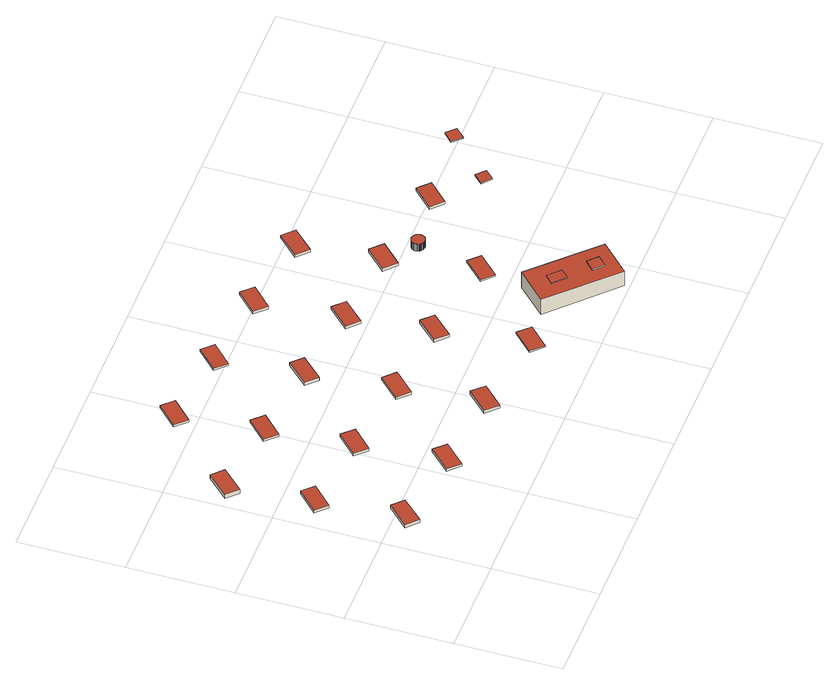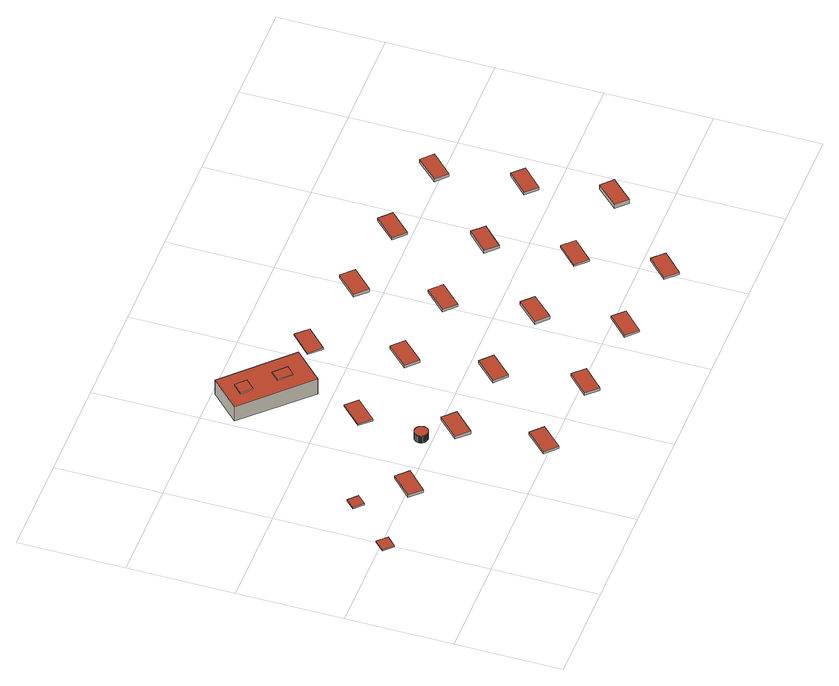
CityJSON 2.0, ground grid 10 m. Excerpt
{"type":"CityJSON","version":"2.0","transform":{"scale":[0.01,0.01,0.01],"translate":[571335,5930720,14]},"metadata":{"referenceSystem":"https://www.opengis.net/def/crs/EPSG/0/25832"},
"CityObjects":{
"building1":{"type":"Building","attributes":{"Grundfläche 2D":"11130.910381","Grundhöhe NN":"5.009"},"children":["building1-1","building1-2","building1-3","building1-4","building1-5","building1-6","building1-7","building1-8","building1-9","building1-10","building1-11","building1-12","building1-13","building1-14","building1-15","building1-16","building1-17","building1-18","building1-19","building1-20","building1-21","building1-22","building1-23","building1-24"],"geometry":[{"type":"MultiSurface","lod":"3","boundaries":[[[0,1,2,3,4,5]],[[5,6,7,0]],[[3,8,9,6,5,4],[10,11,12,13],[14,15,16,17]],[[18,19,7,6,9,8]],[[8,3,2,18]]],"semantics":{"surfaces":[{"type":"WallSurface"},{"type":"RoofSurface"}],"values":[0,0,1,0,0]}}]},
"building1-1":{"type":"BuildingInstallation","parents":["building1"],"geometry":[{"type":"MultiSurface","lod":"3","boundaries":[[[20,21,22,23]],[[23,22,24,25]],[[20,23,25,26]],[[21,20,26,27]],[[22,21,27,24]]],"semantics":{"surfaces":[{"type":"RoofSurface"},{"type":"WallSurface"}],"values":[0,1,1,1,1]}}]},
"building1-2":{"type":"BuildingInstallation","parents":["building1"],"geometry":[{"type":"MultiSurface","lod":"3","boundaries":[[[28,29,30,31]],[[31,30,32,33]],[[28,31,33,34]],[[29,28,34,35]],[[30,29,35,32]]],"semantics":{"surfaces":[{"type":"RoofSurface"},{"type":"WallSurface"}],"values":[0,1,1,1,1]}}]},
"building1-3":{"type":"BuildingInstallation","parents":["building1"],"geometry":[{"type":"MultiSurface","lod":"3","boundaries":[[[36,37,38,39]],[[39,38,40,41]],[[36,39,41,42]],[[37,36,42,43]],[[38,37,43,40]]],"semantics":{"surfaces":[{"type":"RoofSurface"},{"type":"WallSurface"}],"values":[0,1,1,1,1]}}]},
"building1-4":{"type":"BuildingInstallation","parents":["building1"],"geometry":[{"type":"MultiSurface","lod":"3","boundaries":[[[44,45,46,47]],[[47,46,48,49]],[[44,47,49,50]],[[45,44,50,51]],[[46,45,51,48]]],"semantics":{"surfaces":[{"type":"RoofSurface"},{"type":"WallSurface"}],"values":[0,1,1,1,1]}}]},
"building1-5":{"type":"BuildingInstallation","parents":["building1"],"geometry":[{"type":"MultiSurface","lod":"3","boundaries":[[[52,53,54,55]],[[55,54,56,57]],[[52,55,57,58]],[[53,52,58,59]],[[54,53,59,56]]],"semantics":{"surfaces":[{"type":"RoofSurface"},{"type":"WallSurface"}],"values":[0,1,1,1,1]}}]},
"building1-6":{"type":"BuildingInstallation","parents":["building1"],"geometry":[{"type":"MultiSurface","lod":"3","boundaries":[[[60,61,62,63]],[[63,62,64,65]],[[60,63,65,66]],[[61,60,66,67]],[[62,61,67,64]]],"semantics":{"surfaces":[{"type":"RoofSurface"},{"type":"WallSurface"}],"values":[0,1,1,1,1]}}]},
"building1-7":{"type":"BuildingInstallation","parents":["building1"],"geometry":[{"type":"MultiSurface","lod":"3","boundaries":[[[68,69,70,71]],[[71,70,72,73]],[[68,71,73,74]],[[69,68,74,75]],[[70,69,75,72]]],"semantics":{"surfaces":[{"type":"RoofSurface"},{"type":"WallSurface"}],"values":[0,1,1,1,1]}}]},
"building1-8":{"type":"BuildingInstallation","parents":["building1"],"geometry":[{"type":"MultiSurface","lod":"3","boundaries":[[[76,77,78,79]],[[79,78,80,81]],[[76,79,81,82]],[[77,76,82,83]],[[78,77,83,80]]],"semantics":{"surfaces":[{"type":"RoofSurface"},{"type":"WallSurface"}],"values":[0,1,1,1,1]}}]},
"building1-9":{"type":"BuildingInstallation","parents":["building1"],"geometry":[{"type":"MultiSurface","lod":"3","boundaries":[[[84,85,86,87]],[[87,86,88,89]],[[84,87,89,90]],[[85,84,90,91]],[[86,85,91,88]]],"semantics":{"surfaces":[{"type":"RoofSurface"},{"type":"WallSurface"}],"values":[0,1,1,1,1]}}]},
"building1-10":{"type":"BuildingInstallation","parents":["building1"],"geometry":[{"type":"MultiSurface","lod":"3","boundaries":[[[92,93,94,95]],[[95,94,96,97]],[[92,95,97,98]],[[93,92,98,99]],[[94,93,99,96]]],"semantics":{"surfaces":[{"type":"RoofSurface"},{"type":"WallSurface"}],"values":[0,1,1,1,1]}}]},
"building1-11":{"type":"BuildingInstallation","parents":["building1"],"geometry":[{"type":"MultiSurface","lod":"3","boundaries":[[[100,101,102,103]],[[103,102,104,105]],[[100,103,105,106]],[[101,100,106,107]],[[102,101,107,104]]],"semantics":{"surfaces":[{"type":"RoofSurface"},{"type":"WallSurface"}],"values":[0,1,1,1,1]}}]},
"building1-12":{"type":"BuildingInstallation","parents":["building1"],"geometry":[{"type":"MultiSurface","lod":"3","boundaries":[[[108,109,110,111]],[[111,110,112,113]],[[108,111,113,114]],[[109,108,114,115]],[[110,109,115,112]]],"semantics":{"surfaces":[{"type":"RoofSurface"},{"type":"WallSurface"}],"values":[0,1,1,1,1]}}]},
"building1-13":{"type":"BuildingInstallation","parents":["building1"],"geometry":[{"type":"MultiSurface","lod":"3","boundaries":[[[116,117,118,119]],[[119,118,120,121]],[[116,119,121,122]],[[117,116,122,123]],[[118,117,123,120]]],"semantics":{"surfaces":[{"type":"RoofSurface"},{"type":"WallSurface"}],"values":[0,1,1,1,1]}}]},
"building1-14":{"type":"BuildingInstallation","parents":["building1"],"geometry":[{"type":"MultiSurface","lod":"3","boundaries":[[[124,125,126,127]],[[127,126,128,129]],[[124,127,129,130]],[[125,124,130,131]],[[126,125,131,128]]],"semantics":{"surfaces":[{"type":"RoofSurface"},{"type":"WallSurface"}],"values":[0,1,1,1,1]}}]},
"building1-15":{"type":"BuildingInstallation","parents":["building1"],"geometry":[{"type":"MultiSurface","lod":"3","boundaries":[[[132,133,134,135]],[[135,134,136,137]],[[132,135,137,138]],[[133,132,138,139]],[[134,133,139,136]]],"semantics":{"surfaces":[{"type":"RoofSurface"},{"type":"WallSurface"}],"values":[0,1,1,1,1]}}]},
"building1-16":{"type":"BuildingInstallation","parents":["building1"],"geometry":[{"type":"MultiSurface","lod":"3","boundaries":[[[140,141,142,143]],[[141,140,11,10]],[[143,142,13,12]],[[140,143,12,11]],[[142,141,10,13]]],"semantics":{"surfaces":[{"type":"RoofSurface"},{"type":"WallSurface"}],"values":[0,1,1,1,1]}}]},
"building1-17":{"type":"BuildingInstallation","parents":["building1"],"geometry":[{"type":"MultiSurface","lod":"3","boundaries":[[[144,145,146,147]],[[144,147,17,16]],[[147,146,14,17]],[[145,144,16,15]],[[146,145,15,14]]],"semantics":{"surfaces":[{"type":"RoofSurface"},{"type":"WallSurface"}],"values":[0,1,1,1,1]}}]},
"building1-18":{"type":"BuildingInstallation","parents":["building1"],"geometry":[{"type":"MultiSurface","lod":"3","boundaries":[[[148,149,150,151]],[[151,150,152,153]],[[148,151,153,154]],[[149,148,154,155]],[[150,149,155,152]]],"semantics":{"surfaces":[{"type":"RoofSurface"},{"type":"WallSurface"}],"values":[0,1,1,1,1]}}]},
"building1-19":{"type":"BuildingInstallation","parents":["building1"],"geometry":[{"type":"MultiSurface","lod":"3","boundaries":[[[156,157,158,159]],[[159,158,160,161]],[[156,159,161,162]],[[157,156,162,163]],[[158,157,163,160]]],"semantics":{"surfaces":[{"type":"RoofSurface"},{"type":"WallSurface"}],"values":[0,1,1,1,1]}}]},
"building1-20":{"type":"BuildingInstallation","parents":["building1"],"geometry":[{"type":"MultiSurface","lod":"3","boundaries":[[[164,165,166,167]],[[167,166,168,169]],[[164,167,169,170]],[[165,164,170,171]],[[166,165,171,168]]],"semantics":{"surfaces":[{"type":"RoofSurface"},{"type":"WallSurface"}],"values":[0,1,1,1,1]}}]},
"building1-21":{"type":"BuildingInstallation","parents":["building1"],"geometry":[{"type":"MultiSurface","lod":"3","boundaries":[[[172,173,174,175,176,177,178,179,180,181,182,183,184,185,186,187,188,189,190,191,192,193,194,195,196,197,198,199,200,201,202,203,204,205,206,207,208,209,210,211,212,213,214,215,216,217,218,219,220,221,222,223,224,225,226,227,228,229,230,231,232,233,234,235,236,237,238,239,240,241,242,243,244,245,246,247,248,249,250,251,252,253,254,255,256,257,258,259,260,261,262,263,264,265,266,267,268,269,270,271,272,273,274,275,276,277,278,279,280,281,282,283,284,285,286,287,288,289,290,291,292,293,294,295,296,297,298,299,300,301,302,303,304,305,306,307,308,309,310,311,312,313,314,315,316,317,318,319,320,321,322,323,324,325,326,327,328]],[[172,329,330,331,332,175,174,173]],[[332,333,176,175]],[[333,334,177,176]],[[334,335,178,177]],[[335,336,179,178]],[[337,338,315,314]],[[338,339,316,315]],[[339,340,317,316]],[[340,341,318,317]],[[341,342,319,318]],[[342,343,320,319]],[[343,344,345,322,321,320]],[[345,346,347,324,323,322]],[[347,348,325,324]],[[348,349,326,325]],[[349,350,327,326]],[[350,351,328,327]],[[351,329,172,328]],[[336,352,180,179]],[[352,353,181,180]],[[353,354,182,181]],[[354,355,183,182]],[[355,356,184,183]],[[356,357,185,184]],[[357,358,186,185]],[[358,359,187,186]],[[359,360,188,187]],[[360,361,189,188]],[[361,362,190,189]],[[362,363,191,190]],[[363,364,192,191]],[[364,365,193,192]],[[365,366,194,193]],[[366,367,195,194]],[[367,368,196,195]],[[368,369,197,196]],[[369,370,198,197]],[[370,371,372,200,199,198]],[[372,373,201,200]],[[373,374,375,203,202,201]],[[375,376,377,205,204,203]],[[377,378,206,205]],[[378,379,380,381,209,208,207,206]],[[381,382,210,209]],[[382,383,211,210]],[[383,384,385,213,212,211]],[[385,386,214,213]],[[386,387,215,214]],[[387,388,216,215]],[[388,389,217,216]],[[389,390,218,217]],[[390,391,219,218]],[[391,392,220,219]],[[392,393,394,222,221,220]],[[394,395,223,222]],[[395,396,224,223]],[[396,397,225,224]],[[397,398,226,225]],[[398,399,227,226]],[[399,400,228,227]],[[400,401,229,228]],[[401,402,230,229]],[[402,403,231,230]],[[403,404,232,231]],[[404,405,406,234,233,232]],[[406,407,235,234]],[[407,408,236,235]],[[408,409,237,236]],[[409,410,238,237]],[[410,411,239,238]],[[411,412,413,241,240,239]],[[413,414,415,243,242,241]],[[415,416,244,243]],[[416,417,418,246,245,244]],[[418,419,247,246]],[[419,420,248,247]],[[420,421,249,248]],[[421,422,250,249]],[[422,423,251,250]],[[423,424,252,251]],[[424,425,426,254,253,252]],[[426,427,255,254]],[[427,428,256,255]],[[428,429,257,256]],[[429,430,258,257]],[[430,431,259,258]],[[431,432,260,259]],[[432,433,261,260]],[[433,434,262,261]],[[434,435,263,262]],[[435,436,264,263]],[[436,437,265,264]],[[437,438,266,265]],[[438,439,440,268,267,266]],[[440,441,269,268]],[[441,442,443,271,270,269]],[[443,444,272,271]],[[444,445,273,272]],[[445,446,274,273]],[[446,447,275,274]],[[447,448,276,275]],[[448,449,277,276]],[[449,450,278,277]],[[450,451,279,278]],[[451,452,280,279]],[[452,453,281,280]],[[453,454,282,281]],[[454,455,283,282]],[[455,456,284,283]],[[456,457,285,284]],[[457,458,286,285]],[[458,459,287,286]],[[459,460,288,287]],[[460,461,289,288]],[[461,462,290,289]],[[462,463,464,465,293,292,291,290]],[[465,466,294,293]],[[466,467,295,294]],[[467,468,296,295]],[[468,469,297,296]],[[469,470,298,297]],[[470,471,299,298]],[[471,472,300,299]],[[472,473,301,300]],[[473,474,302,301]],[[474,475,303,302]],[[475,476,304,303]],[[476,477,305,304]],[[477,478,479,307,306,305]],[[479,480,308,307]],[[480,481,482,310,309,308]],[[482,483,311,310]],[[483,484,312,311]],[[484,485,313,312]],[[485,337,314,313]]],"semantics":{"surfaces":[{"type":"RoofSurface"},{"type":"WallSurface"}],"values":[0,1,1,1,1,1,1,1,1,1,1,1,1,1,1,1,1,1,1,1,1,1,1,1,1,1,1,1,1,1,1,1,1,1,1,1,1,1,1,1,1,1,1,1,1,1,1,1,1,1,1,1,1,1,1,1,1,1,1,1,1,1,1,1,1,1,1,1,1,1,1,1,1,1,1,1,1,1,1,1,1,1,1,1,1,1,1,1,1,1,1,1,1,1,1,1,1,1,1,1,1,1,1,1,1,1,1,1,1,1,1,1,1,1,1,1,1,1,1,1,1,1,1,1,1,1,1,1,1,1,1,1,1,1,1,1]}}]},
"building1-22":{"type":"BuildingInstallation","parents":["building1"],"geometry":[{"type":"MultiSurface","lod":"3","boundaries":[[[486,487,488,489]],[[490,491,489,488]],[[491,492,486,489]],[[486,492,493,487]],[[488,487,493,490]]],"semantics":{"surfaces":[{"type":"RoofSurface"},{"type":"WallSurface"}],"values":[0,1,1,1,1]}}]},
"building1-23":{"type":"BuildingInstallation","parents":["building1"],"geometry":[{"type":"MultiSurface","lod":"3","boundaries":[[[494,495,496,497]],[[497,496,498,499]],[[494,497,499,500]],[[495,494,500,501]],[[496,495,501,498]]],"semantics":{"surfaces":[{"type":"RoofSurface"},{"type":"WallSurface"}],"values":[0,1,1,1,1]}}]},
"building1-24":{"type":"BuildingInstallation","parents":["building1"],"geometry":[{"type":"MultiSurface","lod":"3","boundaries":[[[502,503,504,505]],[[505,504,506,507]],[[502,505,507,508]],[[503,502,508,509]],[[504,503,509,506]]],"semantics":{"surfaces":[{"type":"RoofSurface"},{"type":"WallSurface"}],"values":[0,1,1,1,1]}}]}
},
"vertices":[
[3152,612,92],[3161,603,92],[3719,42,104],[3719,42,271],[3161,603,272],[3152,612,272],[3421,880,272],[3421,880,92],[3988,310,271],[3431,870,272],[3551,555,272],[3477,480,272],[3368,588,272],[3443,663,272],[3725,391,271],[3812,306,271],[3727,220,271],[3640,305,271],[3988,310,104],[3431,870,92],
[440,1071,107],[244,868,107],[349,768,107],[544,971,107],[349,768,71],[544,971,71],[440,1071,73],[244,868,73],
[356,1865,110],[161,1675,110],[264,1570,110],[459,1760,110],[264,1570,79],[459,1760,79],[356,1865,81],[161,1675,81],
[273,2661,135],[78,2458,135],[182,2358,135],[377,2561,135],[182,2358,87],[377,2561,87],[273,2661,89],[78,2458,89],
[1240,961,90],[1043,762,90],[1150,656,90],[1347,855,90],[1150,656,62],[1347,855,62],[1240,961,64],[1043,762,64],
[1153,1771,102],[958,1581,102],[1061,1476,102],[1256,1666,102],[1061,1476,71],[1256,1666,71],[1153,1771,73],[958,1581,73],
[1071,2567,102],[876,2377,102],[979,2272,102],[1174,2462,102],[979,2272,79],[1174,2462,79],[1071,2567,81],[876,2377,81],
[984,3361,112],[789,3171,112],[892,3066,112],[1087,3256,112],[892,3066,87],[1087,3256,87],[984,3361,89],[789,3171,89],
[2029,881,100],[1835,686,100],[1944,579,100],[2137,773,100],[1944,579,70],[2137,773,70],[2029,881,66],[1835,686,67],
[1957,1665,90],[1759,1465,90],[1867,1359,90],[2064,1559,90],[1867,1359,62],[2064,1559,62],[1957,1665,64],[1759,1465,64],
[1860,2475,107],[1665,2272,107],[1769,2171,107],[1964,2374,107],[1769,2171,71],[1964,2374,71],[1860,2475,73],[1665,2272,73],
[1776,3265,102],[1582,3075,102],[1684,2970,102],[1879,3160,102],[1684,2970,79],[1879,3160,79],[1776,3265,81],[1582,3075,81],
[2864,742,100],[2672,553,100],[2779,445,100],[2970,633,100],[2779,445,88],[2970,633,88],[2864,742,84],[2672,553,84],
[2736,1582,100],[2544,1383,100],[2651,1280,100],[2843,1478,100],[2651,1280,70],[2843,1478,70],[2736,1582,66],[2544,1383,66],
[2661,2367,90],[2464,2167,90],[2572,2061,90],[2769,2261,90],[2572,2061,62],[2769,2261,62],[2661,2367,64],[2464,2167,64],
[2572,3172,102],[2377,2982,102],[2480,2877,102],[2675,3067,102],[2480,2877,71],[2675,3067,71],[2572,3172,73],[2377,2982,73],
[3477,480,282],[3551,555,282],[3443,663,282],[3368,588,282],
[3727,220,282],[3812,306,282],[3725,391,282],[3640,305,282],
[3578,1439,100],[3383,1245,100],[3487,1141,100],[3681,1336,100],[3487,1141,88],[3681,1336,88],[3578,1439,84],[3383,1245,84],
[3446,2288,100],[3252,2095,100],[3359,1987,100],[3553,2180,100],[3359,1987,70],[3553,2180,70],[3446,2288,66],[3252,2095,66],
[3374,3071,90],[3177,2871,90],[3285,2765,90],[3482,2965,90],[3285,2765,62],[3482,2965,63],[3374,3071,65],[3177,2871,64],
[3631,1963,156],[3629,1962,156],[3627,1962,156],[3626,1962,156],[3622,1961,156],[3620,1960,156],[3619,1959,156],[3617,1958,156],[3615,1958,156],[3614,1957,156],[3612,1956,156],[3610,1955,156],[3607,1953,156],[3605,1952,156],[3603,1950,156],[3602,1949,156],[3598,1946,156],[3597,1945,156],[3595,1943,156],[3593,1940,156],[3591,1938,156],[3590,1936,156],[3588,1933,156],[3587,1930,156],[3585,1926,156],[3584,1924,156],[3583,1922,156],[3582,1920,156],[3581,1918,156],[3580,1911,156],[3580,1909,156],[3579,1907,156],[3579,1905,156],[3579,1902,156],[3579,1898,156],[3579,1896,156],[3580,1894,156],[3580,1892,156],[3581,1887,156],[3581,1885,156],[3582,1881,156],[3583,1879,156],[3584,1878,156],[3584,1876,156],[3585,1874,156],[3586,1872,156],[3587,1870,156],[3588,1869,156],[3590,1866,156],[3591,1864,156],[3592,1863,156],[3593,1861,156],[3594,1860,156],[3595,1859,156],[3597,1857,156],[3598,1856,156],[3599,1855,156],[3602,1853,156],[3603,1851,156],[3605,1850,156],[3606,1849,156],[3608,1848,156],[3609,1847,156],[3611,1846,156],[3613,1845,156],[3615,1844,156],[3617,1843,156],[3619,1842,156],[3620,1842,156],[3622,1841,156],[3624,1841,156],[3627,1840,156],[3629,1839,156],[3631,1839,156],[3633,1839,156],[3635,1838,156],[3637,1838,156],[3640,1838,156],[3644,1838,156],[3646,1838,156],[3648,1838,156],[3651,1839,156],[3653,1839,156],[3657,1840,156],[3662,1841,156],[3666,1843,156],[3668,1844,156],[3672,1846,156],[3676,1848,156],[3678,1849,156],[3680,1850,156],[3681,1852,156],[3686,1856,156],[3689,1859,156],[3690,1860,156],[3691,1862,156],[3693,1863,156],[3694,1865,156],[3695,1867,156],[3697,1870,156],[3698,1872,156],[3699,1873,156],[3699,1875,156],[3700,1877,156],[3701,1878,156],[3702,1882,156],[3702,1883,156],[3703,1885,156],[3703,1887,156],[3704,1888,156],[3704,1892,156],[3705,1896,156],[3705,1900,156],[3705,1904,156],[3705,1905,156],[3705,1908,156],[3704,1912,156],[3704,1914,156],[3703,1918,156],[3702,1920,156],[3701,1922,156],[3701,1924,156],[3700,1926,156],[3699,1928,156],[3698,1930,156],[3697,1932,156],[3695,1934,156],[3694,1936,156],[3693,1938,156],[3690,1941,156],[3689,1943,156],[3687,1945,156],[3685,1946,156],[3684,1948,156],[3682,1949,156],[3680,1951,156],[3679,1952,156],[3677,1953,156],[3675,1954,156],[3673,1956,156],[3671,1957,156],[3669,1958,156],[3667,1958,156],[3663,1960,156],[3661,1961,156],[3659,1961,156],[3655,1962,156],[3653,1963,156],[3651,1963,156],[3649,1963,156],[3647,1963,156],[3645,1964,156],[3643,1964,156],[3639,1964,156],[3638,1964,156],[3634,1963,156],[3632,1963,156],[3631,1963,76],[3629,1962,76],[3627,1962,76],[3626,1962,76],[3622,1961,76],[3620,1960,76],[3619,1959,75],[3617,1958,75],[3667,1958,76],[3663,1960,76],[3661,1961,76],[3659,1961,76],[3655,1962,76],[3653,1963,76],[3651,1963,76],[3649,1963,76],[3647,1963,76],[3645,1964,76],[3643,1964,76],[3639,1964,76],[3638,1964,76],[3634,1963,76],[3632,1963,76],[3615,1958,75],[3614,1957,75],[3612,1956,75],[3610,1955,75],[3607,1953,75],[3605,1952,75],[3603,1950,75],[3602,1949,75],[3598,1946,75],[3597,1945,75],[3595,1943,75],[3593,1940,75],[3591,1938,75],[3590,1936,75],[3588,1933,75],[3587,1930,75],[3585,1926,75],[3584,1924,75],[3583,1922,76],[3582,1920,76],[3581,1918,76],[3580,1911,76],[3580,1909,76],[3579,1907,76],[3579,1905,76],[3579,1902,76],[3579,1898,76],[3579,1896,76],[3580,1894,76],[3580,1892,76],[3581,1887,76],[3581,1885,76],[3582,1881,76],[3583,1879,76],[3584,1878,76],[3584,1876,76],[3585,1874,76],[3586,1872,77],[3587,1870,77],[3588,1869,77],[3590,1866,77],[3591,1864,77],[3592,1863,77],[3593,1861,77],[3594,1860,77],[3595,1859,77],[3597,1857,77],[3598,1856,77],[3599,1855,77],[3602,1853,77],[3603,1851,77],[3605,1850,77],[3606,1849,77],[3608,1848,77],[3609,1847,77],[3611,1846,77],[3613,1845,78],[3615,1844,78],[3617,1843,78],[3619,1842,78],[3620,1842,78],[3622,1841,78],[3624,1841,78],[3627,1840,78],[3629,1839,78],[3631,1839,78],[3633,1839,78],[3635,1838,78],[3637,1838,78],[3640,1838,78],[3644,1838,78],[3646,1838,78],[3648,1838,78],[3651,1839,78],[3653,1839,78],[3657,1840,78],[3662,1841,78],[3666,1843,79],[3668,1844,79],[3672,1846,79],[3676,1848,79],[3678,1849,79],[3680,1850,79],[3681,1852,79],[3686,1856,79],[3689,1859,79],[3690,1860,79],[3691,1862,79],[3693,1863,79],[3694,1865,79],[3695,1867,79],[3697,1870,79],[3698,1872,79],[3699,1873,79],[3699,1875,79],[3700,1877,79],[3701,1878,79],[3702,1882,78],[3702,1883,78],[3703,1885,78],[3703,1887,78],[3704,1888,78],[3704,1892,78],[3705,1896,78],[3705,1900,78],[3705,1904,78],[3705,1905,78],[3705,1908,78],[3704,1912,78],[3704,1914,78],[3703,1918,78],[3702,1920,78],[3701,1922,78],[3701,1924,78],[3700,1926,78],[3699,1928,78],[3698,1930,77],[3697,1932,77],[3695,1934,77],[3694,1936,77],[3693,1938,77],[3690,1941,77],[3689,1943,77],[3687,1945,77],[3685,1946,77],[3684,1948,77],[3682,1949,77],[3680,1951,77],[3679,1952,77],[3677,1953,77],[3675,1954,77],[3673,1956,77],[3671,1957,77],[3669,1958,76],
[4294,2142,113],[4103,1955,116],[4208,1848,116],[4399,2035,113],[4208,1848,88],[4399,2035,88],[4294,2142,85],[4103,1955,85],
[4701,1635,111],[4618,1714,111],[4538,1631,111],[4621,1552,111],[4538,1631,96],[4621,1552,98],[4701,1635,98],[4618,1714,96],
[5040,2129,111],[4951,2043,111],[5031,1960,111],[5120,2046,111],[5031,1960,98],[5120,2046,98],[5040,2129,96],[4951,2043,96]
]}
